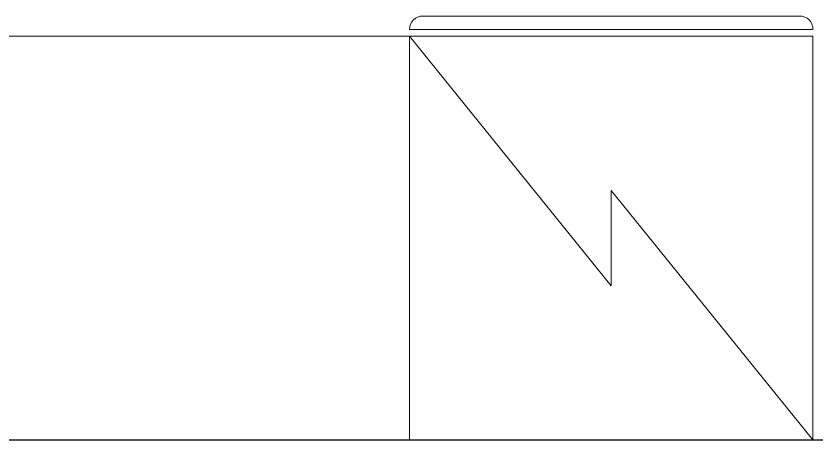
# Model space of a CAD drawing. Header units: millimetres. Extents: x 0 to 145404, y 0 to 194550.
# Drawn here: x 41560 to 42750, y 97046 to 97676 of the extents above; entities that cross this region are included whole.
import ezdxf

# ---------------------------------------------------------------- set-up
doc = ezdxf.new("R2010")
doc.units = ezdxf.units.MM
for name, color, linetype, lineweight in [('АР - Монолит', 56, 'Continuous', 30), ('АР - Обор. - Холодильник', 42, 'Continuous', 9), ('АР - Оборуд', 252, 'Continuous', 0)]:
    doc.layers.add(name, color=color, linetype=linetype, lineweight=lineweight)

# ---------------------------------------------------------------- blocks, each defined once
blk = doc.blocks.new('холодильник')
at = {"layer": 'АР - Обор. - Холодильник'}
for p, q in [((0, 300), (0, -300)), ((600, 300), (0, 300)), ((600, -300), (600, 300)), ((610, 300), (610, -300)), ((610, 300), (610, 300)), ((630, -280), (630, 280)), ((0, -300), (600, -300)), ((610, -300), (610, -300))]:
    blk.add_line(p, q, dxfattribs=at)
blk.add_lwpolyline([(600, 300), (229.3, 0), (370.7, 0), (0, -300)], dxfattribs=at)
for centre, start, end in [((610, 280), 0, 90), ((610, -280), 270, 0)]:
    blk.add_arc(centre, 20, start, end, dxfattribs=at)
blk = doc.blocks.new('Квартира 1К 6300 тип 36-1')
at = {"layer": 'АР - Монолит'}
blk.add_lwpolyline([(0, 0), (0, 200), (5650, 200), (5650, 0)], close=True, dxfattribs=at)
at = {"layer": 'АР - Оборуд'}
blk.add_lwpolyline([(1420, 200), (1420, 800), (2020, 800), (2020, 200)], close=True, dxfattribs=at)
at = {"layer": 'АР - Оборуд', "extrusion": (0, 0, -1), "xscale": -1, "zscale": -1, "rotation": 270}
blk.add_blockref('холодильник', (-2320, 200), dxfattribs=at)
blk = doc.blocks.new('V_Section_3')
blk.add_blockref('Квартира 1К 6300 тип 36-1', (8950, -6500))

msp = doc.modelspace()

# ---------------------------------------------------------------- block references
msp.add_blockref('V_Section_3', (31175.5, 103346.1, 0))

doc.saveas('drawing.dxf')
